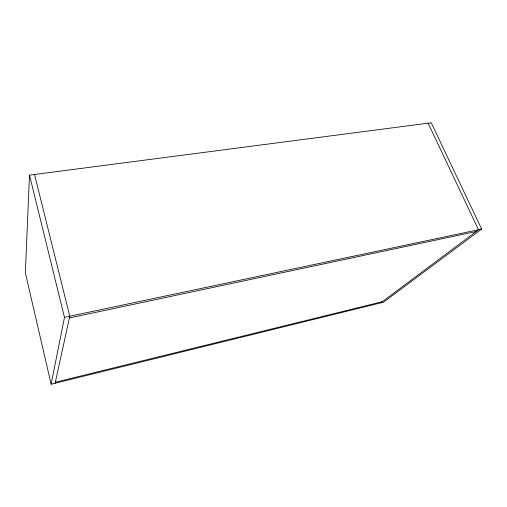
<?xml version="1.0" encoding="UTF-8"?>
<svg xmlns="http://www.w3.org/2000/svg" width="507" height="507" viewBox="0 0 507 507"><rect width="100%" height="100%" fill="white"/><g stroke="black" fill="none" stroke-linecap="round" stroke-linejoin="round"><path stroke-width="0.76" d="M29.501 175.149L25.35 272.867L51.137 384.217L383.469 302.185L481.65 229.075L431.229 122.783L29.501 175.149L64.478 317.363L51.137 384.217M55.117 383.235L69.776 316.241L34.52 174.49M380.808 302.844L478.5 229.741L428.142 123.188M55.326 382.272L382.297 301.728M69.402 317.959L476.13 231.515M64.478 317.363L481.65 229.075"/></g></svg>
